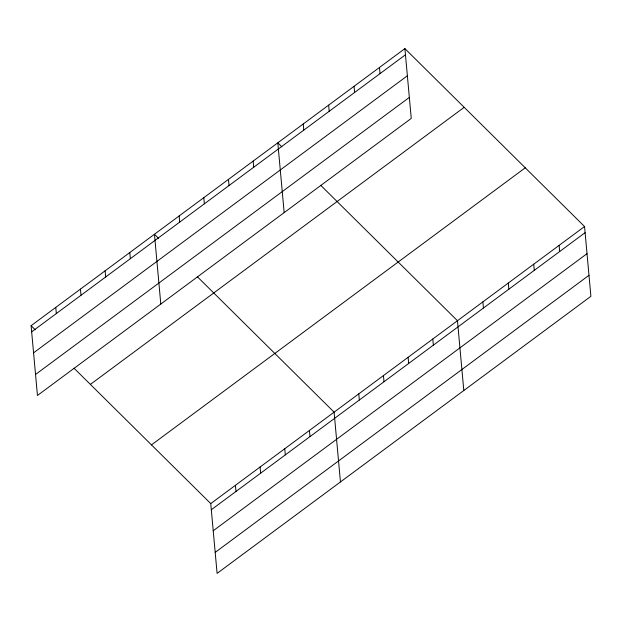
<?xml version="1.0" encoding="UTF-8"?>
<svg xmlns="http://www.w3.org/2000/svg" width="622" height="622" viewBox="0 0 622 622"><rect width="100%" height="100%" fill="white"/><g stroke="black" fill="none" stroke-linecap="round" stroke-linejoin="round"><path stroke-width="0.93" d="M404.899 48.617L411.251 118.413L37.452 395.475L31.1 325.687L404.899 48.617L584.548 226.525L590.9 296.313L217.101 573.383L210.749 503.587L74.026 368.201M31.66 331.837L405.458 54.775M33.572 352.837L407.371 75.775M35.54 374.475L409.338 97.413M90.384 384.396L464.183 107.326M151.465 444.886L525.263 167.816M210.749 503.587L584.548 226.525M211.309 509.745L585.108 232.675M213.222 530.745L587.02 253.675M215.189 552.383L588.987 275.313M281.898 146.87L277.809 142.819L284.161 212.615M320.742 185.333L457.458 320.727L463.81 390.515M158.54 238.304L154.458 234.253L160.803 304.049M197.384 276.767L334.1 412.161L340.452 481.949M31.1 325.687L35.19 329.738M559.131 245.363L559.691 251.513M533.715 264.202L534.275 270.352M508.291 283.041L508.85 289.199M482.874 301.888L483.434 308.038M432.788 339.013L433.347 345.163M408.118 357.3L408.677 363.45M379.482 67.464L380.042 73.614M383.44 375.587L383.999 381.737M354.066 86.302L354.626 92.453M358.77 393.874L359.329 400.024M328.649 105.141L329.209 111.291M303.225 123.98L303.785 130.138M309.429 430.447L309.989 436.597M284.759 448.734L285.319 454.884M253.138 161.106L253.698 167.264M260.089 467.013L260.649 473.171M228.468 179.393L229.028 185.55M235.419 485.3L235.979 491.458M203.798 197.679L204.358 203.837M179.128 215.966L179.688 222.124M129.78 252.54L130.34 258.698M105.11 270.827L105.67 276.984M80.44 289.113L81 295.271M55.77 307.4L56.33 313.55"/></g></svg>
